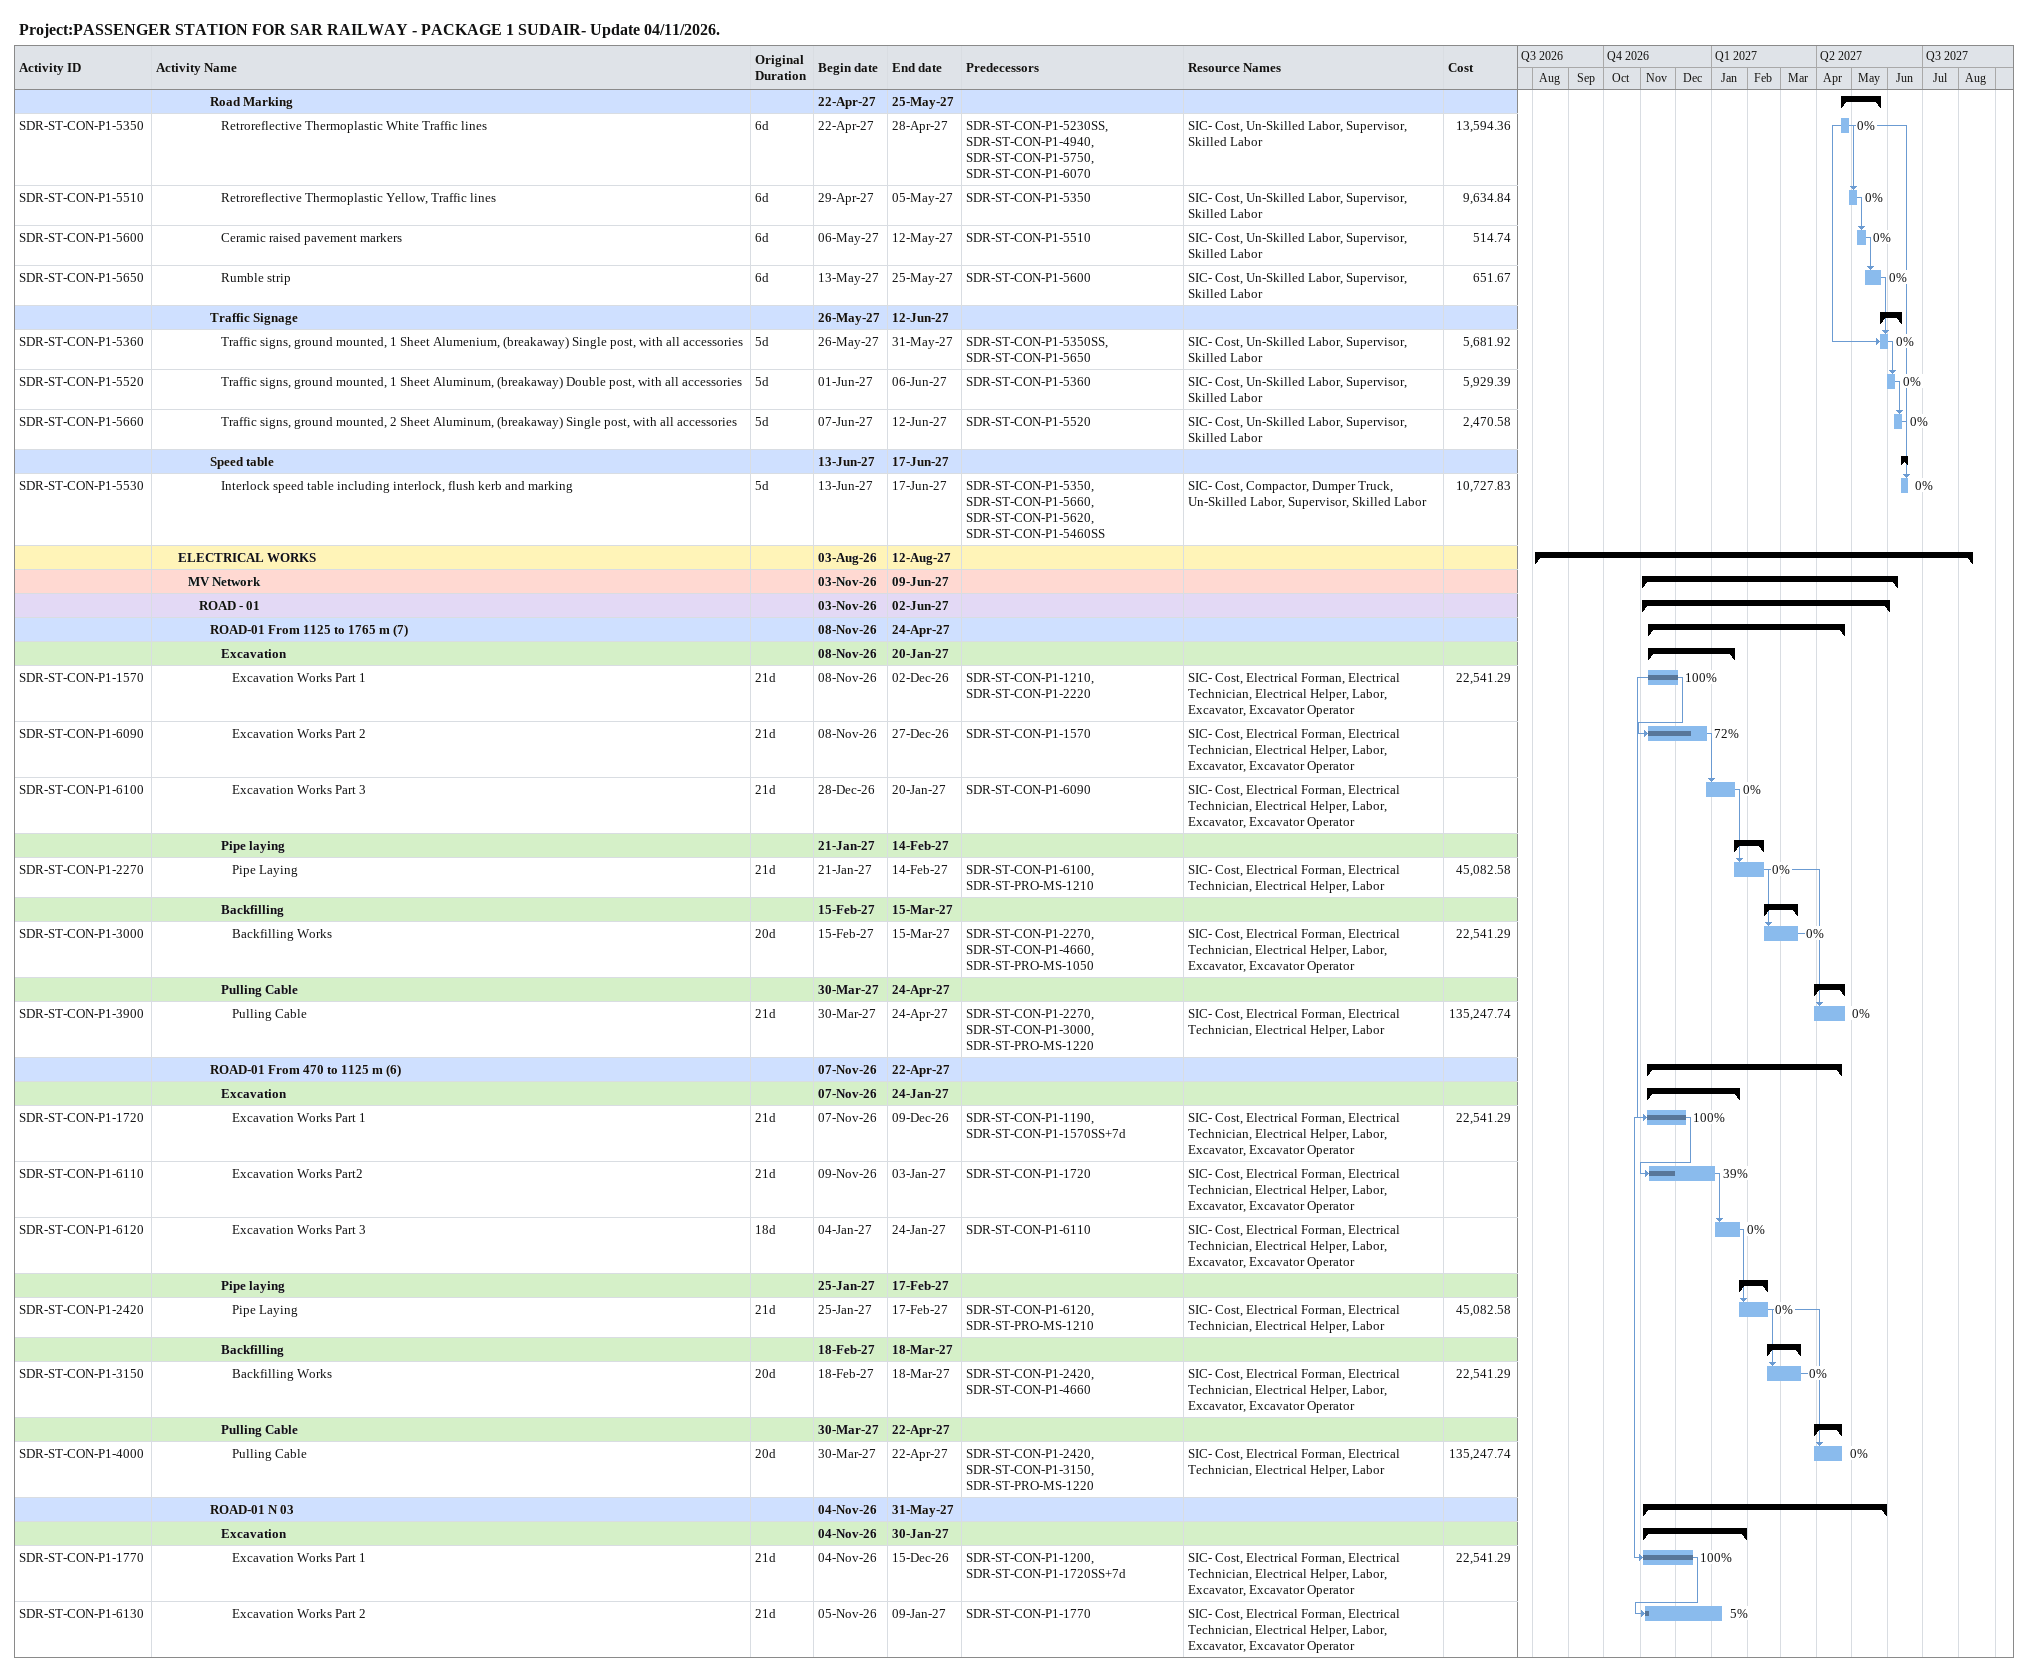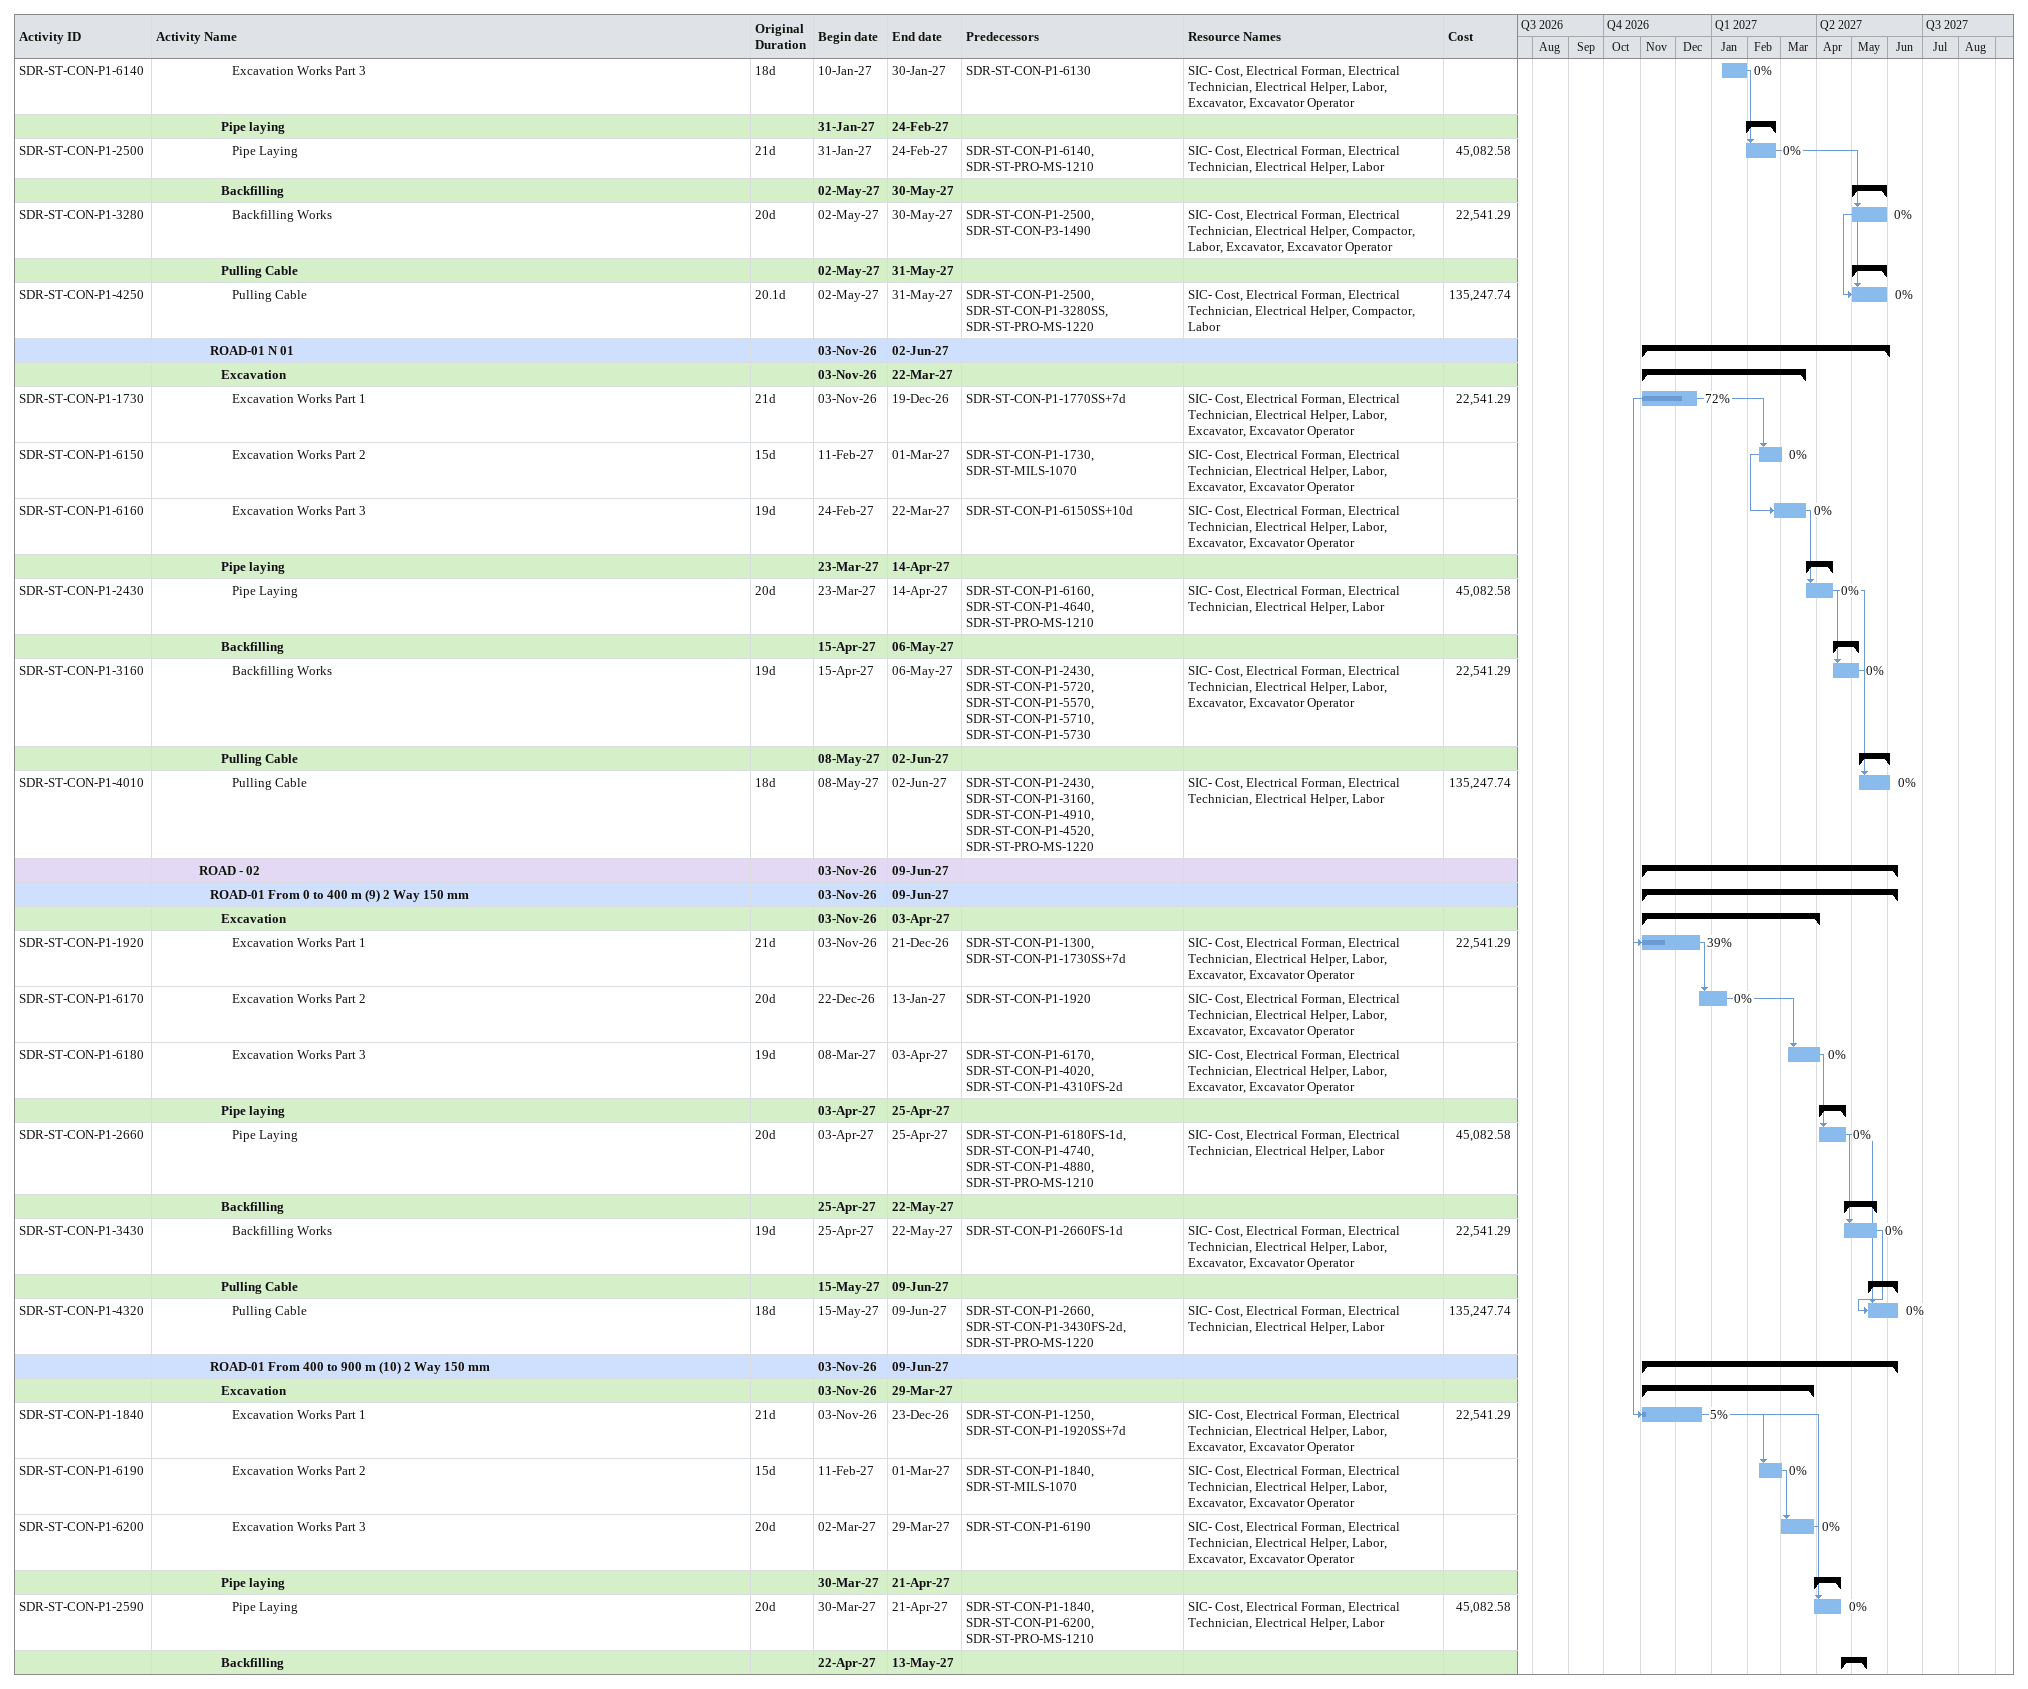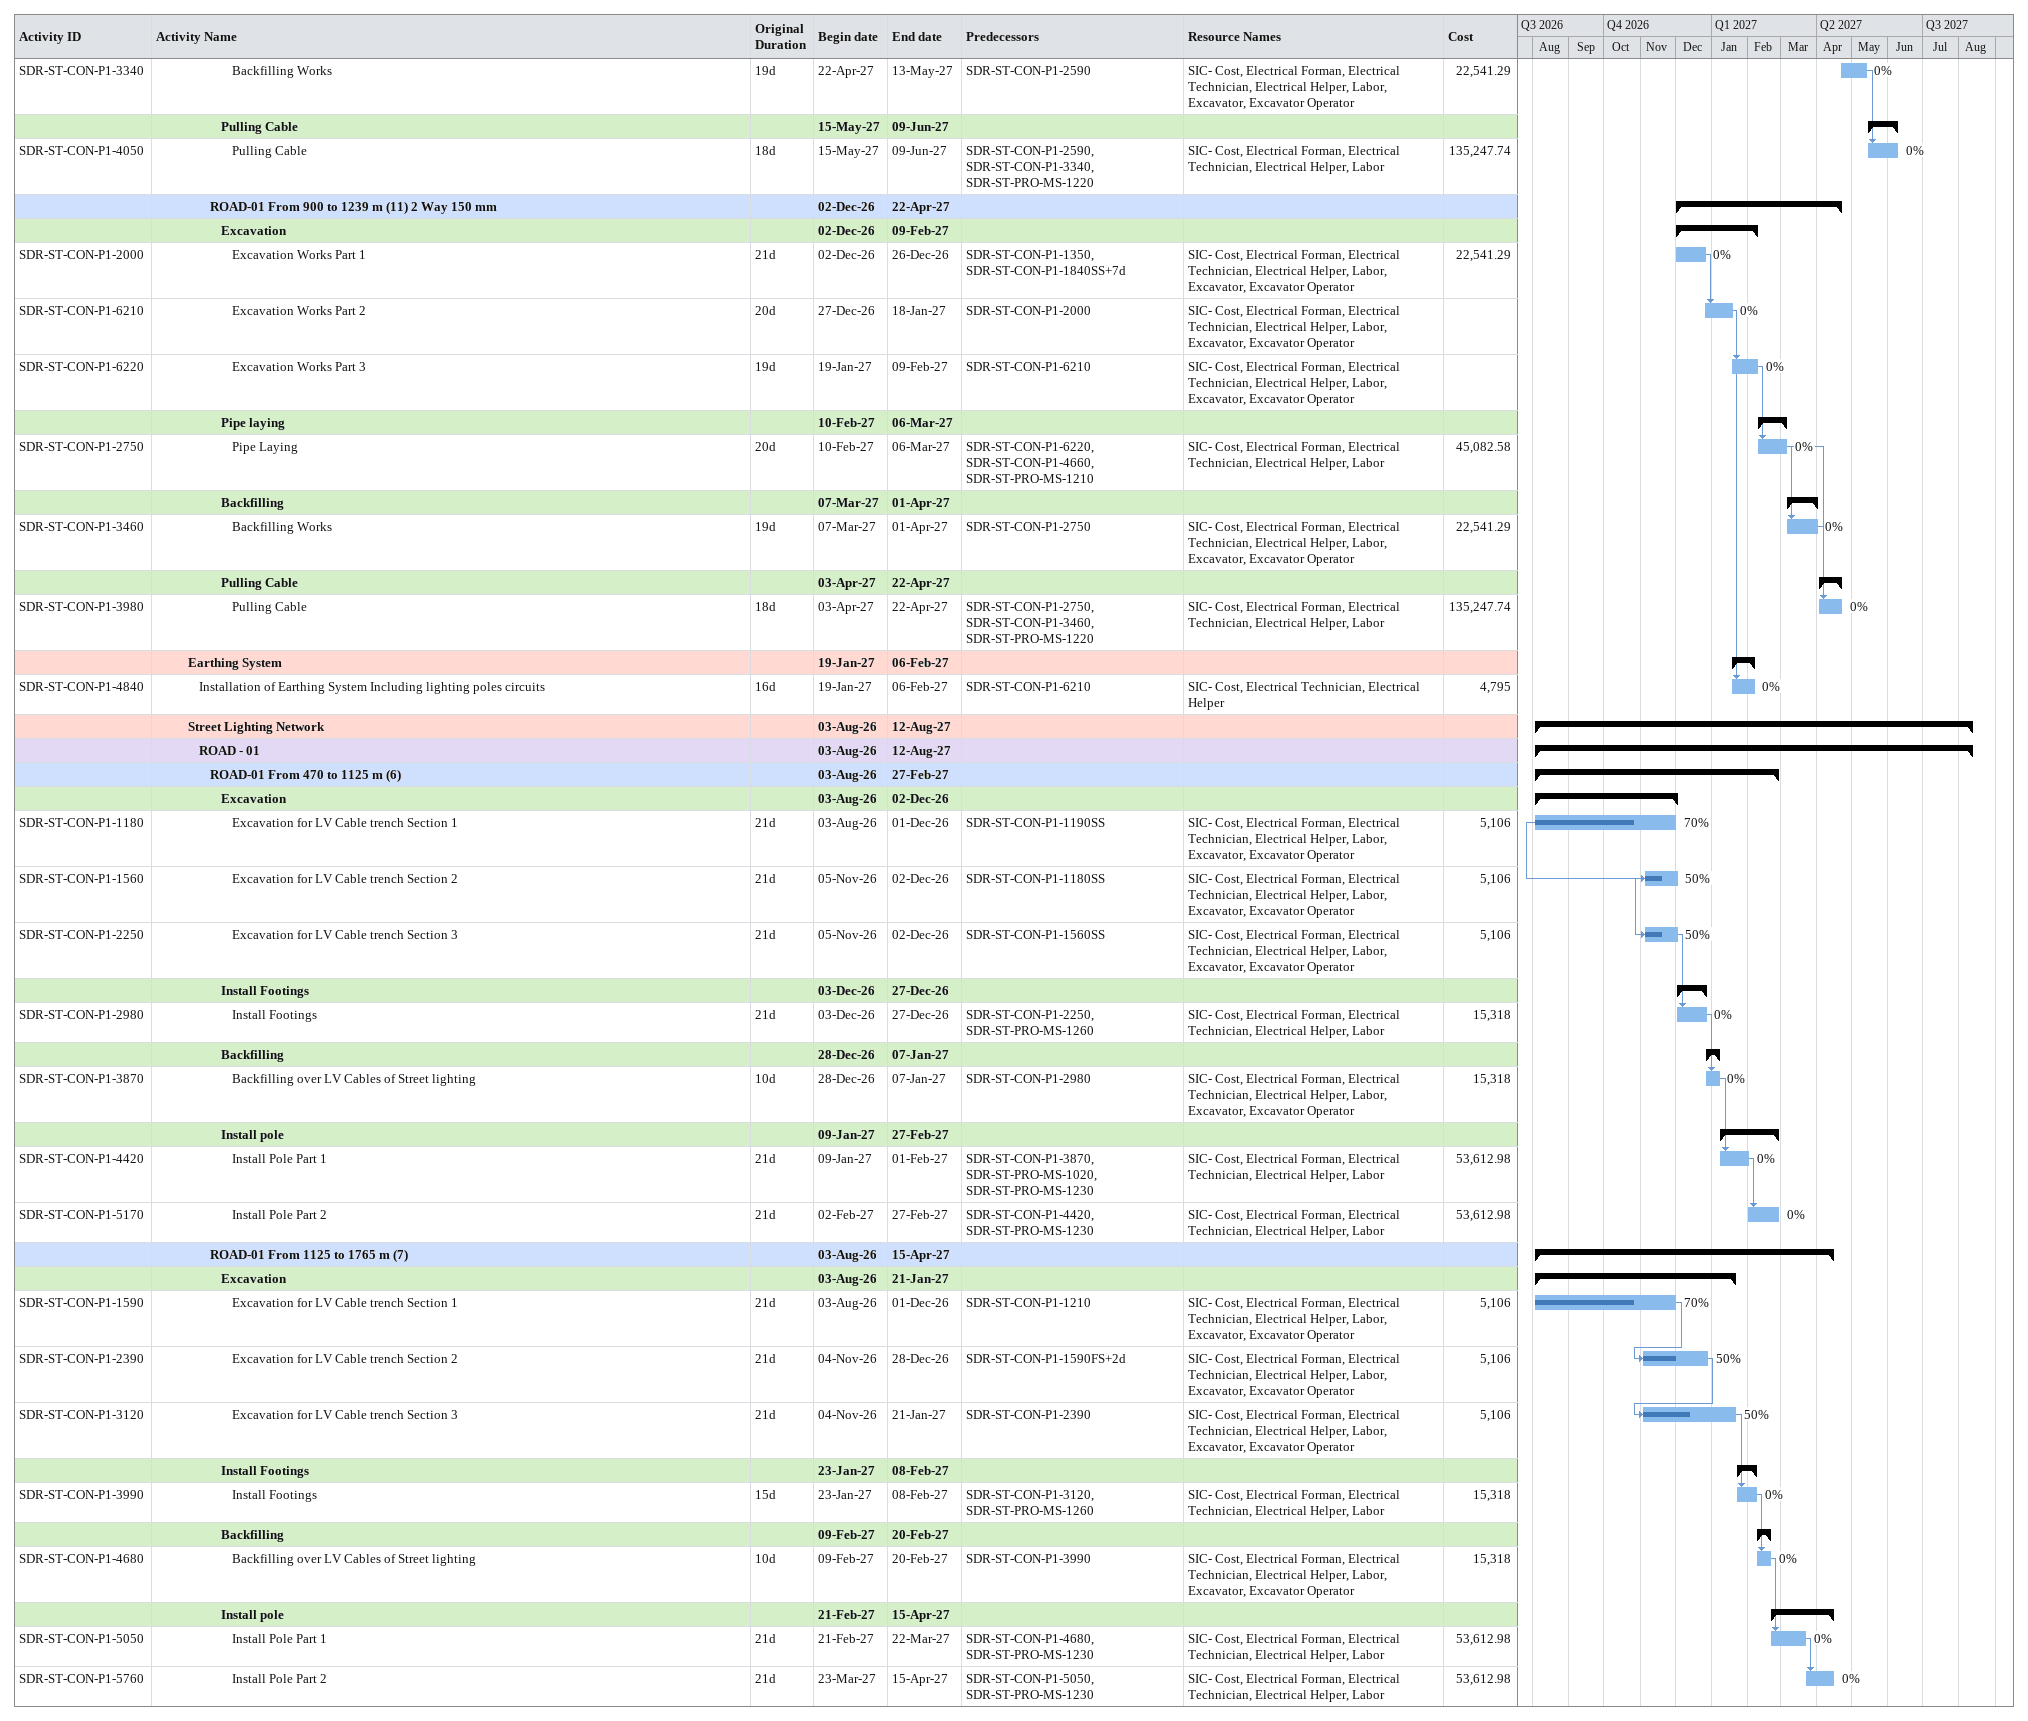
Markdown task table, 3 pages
Project:PASSENGER STATION FOR SAR RAILWAY - PACKAGE 1 SUDAIR- Update 04/11/2026.

| ID | Level | Task | Original duration | Start | Finish | Predecessors | Resources | % complete | Cost |
|---|---|---|---|---|---|---|---|---|---|
|  | 6 | **Road Marking** |  | 2027-04-22 | 2027-05-25 |  |  |  |  |
| SDR-ST-CON-P1-5350 | 7 | Retroreflective Thermoplastic White Traffic lines | 6d | 2027-04-22 | 2027-04-28 | SDR-ST-CON-P1-5230SS, SDR-ST-CON-P1-4940, SDR-ST-CON-P1-5750, SDR-ST-CON-P1-6070 | SIC- Cost, Un-Skilled Labor, Supervisor, Skilled Labor | 0 | 13594.36 |
| SDR-ST-CON-P1-5510 | 7 | Retroreflective Thermoplastic Yellow, Traffic lines | 6d | 2027-04-29 | 2027-05-05 | SDR-ST-CON-P1-5350 | SIC- Cost, Un-Skilled Labor, Supervisor, Skilled Labor | 0 | 9634.84 |
| SDR-ST-CON-P1-5600 | 7 | Ceramic raised pavement markers | 6d | 2027-05-06 | 2027-05-12 | SDR-ST-CON-P1-5510 | SIC- Cost, Un-Skilled Labor, Supervisor, Skilled Labor | 0 | 514.74 |
| SDR-ST-CON-P1-5650 | 7 | Rumble strip | 6d | 2027-05-13 | 2027-05-25 | SDR-ST-CON-P1-5600 | SIC- Cost, Un-Skilled Labor, Supervisor, Skilled Labor | 0 | 651.67 |
|  | 6 | **Traffic Signage** |  | 2027-05-26 | 2027-06-12 |  |  |  |  |
| SDR-ST-CON-P1-5360 | 7 | Traffic signs, ground mounted, 1 Sheet Alumenium, (breakaway) Single post, with all accessories | 5d | 2027-05-26 | 2027-05-31 | SDR-ST-CON-P1-5350SS, SDR-ST-CON-P1-5650 | SIC- Cost, Un-Skilled Labor, Supervisor, Skilled Labor | 0 | 5681.92 |
| SDR-ST-CON-P1-5520 | 7 | Traffic signs, ground mounted, 1 Sheet Aluminum, (breakaway) Double post, with all accessories | 5d | 2027-06-01 | 2027-06-06 | SDR-ST-CON-P1-5360 | SIC- Cost, Un-Skilled Labor, Supervisor, Skilled Labor | 0 | 5929.39 |
| SDR-ST-CON-P1-5660 | 7 | Traffic signs, ground mounted, 2 Sheet Aluminum, (breakaway) Single post, with all accessories | 5d | 2027-06-07 | 2027-06-12 | SDR-ST-CON-P1-5520 | SIC- Cost, Un-Skilled Labor, Supervisor, Skilled Labor | 0 | 2470.58 |
|  | 6 | **Speed table** |  | 2027-06-13 | 2027-06-17 |  |  |  |  |
| SDR-ST-CON-P1-5530 | 7 | Interlock speed table including interlock, flush kerb and marking | 5d | 2027-06-13 | 2027-06-17 | SDR-ST-CON-P1-5350, SDR-ST-CON-P1-5660, SDR-ST-CON-P1-5620, SDR-ST-CON-P1-5460SS | SIC- Cost, Compactor, Dumper Truck, Un-Skilled Labor, Supervisor, Skilled Labor | 0 | 10727.83 |
|  | 3 | **ELECTRICAL WORKS** |  | 2026-08-03 | 2027-08-12 |  |  |  |  |
|  | 4 | **MV Network** |  | 2026-11-03 | 2027-06-09 |  |  |  |  |
|  | 5 | **ROAD - 01** |  | 2026-11-03 | 2027-06-02 |  |  |  |  |
|  | 6 | **ROAD-01 From 1125 to 1765 m (7)** |  | 2026-11-08 | 2027-04-24 |  |  |  |  |
|  | 7 | **Excavation** |  | 2026-11-08 | 2027-01-20 |  |  |  |  |
| SDR-ST-CON-P1-1570 | 8 | Excavation Works Part 1 | 21d | 2026-11-08 | 2026-12-02 | SDR-ST-CON-P1-1210, SDR-ST-CON-P1-2220 | SIC- Cost, Electrical Forman, Electrical Technician, Electrical Helper, Labor, Excavator, Excavator Operator | 100 | 22541.29 |
| SDR-ST-CON-P1-6090 | 8 | Excavation Works Part 2 | 21d | 2026-11-08 | 2026-12-27 | SDR-ST-CON-P1-1570 | SIC- Cost, Electrical Forman, Electrical Technician, Electrical Helper, Labor, Excavator, Excavator Operator | 72 |  |
| SDR-ST-CON-P1-6100 | 8 | Excavation Works Part 3 | 21d | 2026-12-28 | 2027-01-20 | SDR-ST-CON-P1-6090 | SIC- Cost, Electrical Forman, Electrical Technician, Electrical Helper, Labor, Excavator, Excavator Operator | 0 |  |
|  | 7 | **Pipe laying** |  | 2027-01-21 | 2027-02-14 |  |  |  |  |
| SDR-ST-CON-P1-2270 | 8 | Pipe Laying | 21d | 2027-01-21 | 2027-02-14 | SDR-ST-CON-P1-6100, SDR-ST-PRO-MS-1210 | SIC- Cost, Electrical Forman, Electrical Technician, Electrical Helper, Labor | 0 | 45082.58 |
|  | 7 | **Backfilling** |  | 2027-02-15 | 2027-03-15 |  |  |  |  |
| SDR-ST-CON-P1-3000 | 8 | Backfilling Works | 20d | 2027-02-15 | 2027-03-15 | SDR-ST-CON-P1-2270, SDR-ST-CON-P1-4660, SDR-ST-PRO-MS-1050 | SIC- Cost, Electrical Forman, Electrical Technician, Electrical Helper, Labor, Excavator, Excavator Operator | 0 | 22541.29 |
|  | 7 | **Pulling Cable** |  | 2027-03-30 | 2027-04-24 |  |  |  |  |
| SDR-ST-CON-P1-3900 | 8 | Pulling Cable | 21d | 2027-03-30 | 2027-04-24 | SDR-ST-CON-P1-2270, SDR-ST-CON-P1-3000, SDR-ST-PRO-MS-1220 | SIC- Cost, Electrical Forman, Electrical Technician, Electrical Helper, Labor | 0 | 135247.74 |
|  | 6 | **ROAD-01 From 470 to 1125 m (6)** |  | 2026-11-07 | 2027-04-22 |  |  |  |  |
|  | 7 | **Excavation** |  | 2026-11-07 | 2027-01-24 |  |  |  |  |
| SDR-ST-CON-P1-1720 | 8 | Excavation Works Part 1 | 21d | 2026-11-07 | 2026-12-09 | SDR-ST-CON-P1-1190, SDR-ST-CON-P1-1570SS+7d | SIC- Cost, Electrical Forman, Electrical Technician, Electrical Helper, Labor, Excavator, Excavator Operator | 100 | 22541.29 |
| SDR-ST-CON-P1-6110 | 8 | Excavation Works Part2 | 21d | 2026-11-09 | 2027-01-03 | SDR-ST-CON-P1-1720 | SIC- Cost, Electrical Forman, Electrical Technician, Electrical Helper, Labor, Excavator, Excavator Operator | 39 |  |
| SDR-ST-CON-P1-6120 | 8 | Excavation Works Part 3 | 18d | 2027-01-04 | 2027-01-24 | SDR-ST-CON-P1-6110 | SIC- Cost, Electrical Forman, Electrical Technician, Electrical Helper, Labor, Excavator, Excavator Operator | 0 |  |
|  | 7 | **Pipe laying** |  | 2027-01-25 | 2027-02-17 |  |  |  |  |
| SDR-ST-CON-P1-2420 | 8 | Pipe Laying | 21d | 2027-01-25 | 2027-02-17 | SDR-ST-CON-P1-6120, SDR-ST-PRO-MS-1210 | SIC- Cost, Electrical Forman, Electrical Technician, Electrical Helper, Labor | 0 | 45082.58 |
|  | 7 | **Backfilling** |  | 2027-02-18 | 2027-03-18 |  |  |  |  |
| SDR-ST-CON-P1-3150 | 8 | Backfilling Works | 20d | 2027-02-18 | 2027-03-18 | SDR-ST-CON-P1-2420, SDR-ST-CON-P1-4660 | SIC- Cost, Electrical Forman, Electrical Technician, Electrical Helper, Labor, Excavator, Excavator Operator | 0 | 22541.29 |
|  | 7 | **Pulling Cable** |  | 2027-03-30 | 2027-04-22 |  |  |  |  |
| SDR-ST-CON-P1-4000 | 8 | Pulling Cable | 20d | 2027-03-30 | 2027-04-22 | SDR-ST-CON-P1-2420, SDR-ST-CON-P1-3150, SDR-ST-PRO-MS-1220 | SIC- Cost, Electrical Forman, Electrical Technician, Electrical Helper, Labor | 0 | 135247.74 |
|  | 6 | **ROAD-01 N 03** |  | 2026-11-04 | 2027-05-31 |  |  |  |  |
|  | 7 | **Excavation** |  | 2026-11-04 | 2027-01-30 |  |  |  |  |
| SDR-ST-CON-P1-1770 | 8 | Excavation Works Part 1 | 21d | 2026-11-04 | 2026-12-15 | SDR-ST-CON-P1-1200, SDR-ST-CON-P1-1720SS+7d | SIC- Cost, Electrical Forman, Electrical Technician, Electrical Helper, Labor, Excavator, Excavator Operator | 100 | 22541.29 |
| SDR-ST-CON-P1-6130 | 8 | Excavation Works Part 2 | 21d | 2026-11-05 | 2027-01-09 | SDR-ST-CON-P1-1770 | SIC- Cost, Electrical Forman, Electrical Technician, Electrical Helper, Labor, Excavator, Excavator Operator | 5 |  |
| SDR-ST-CON-P1-6140 | 8 | Excavation Works Part 3 | 18d | 2027-01-10 | 2027-01-30 | SDR-ST-CON-P1-6130 | SIC- Cost, Electrical Forman, Electrical Technician, Electrical Helper, Labor, Excavator, Excavator Operator | 0 |  |
|  | 7 | **Pipe laying** |  | 2027-01-31 | 2027-02-24 |  |  |  |  |
| SDR-ST-CON-P1-2500 | 8 | Pipe Laying | 21d | 2027-01-31 | 2027-02-24 | SDR-ST-CON-P1-6140, SDR-ST-PRO-MS-1210 | SIC- Cost, Electrical Forman, Electrical Technician, Electrical Helper, Labor | 0 | 45082.58 |
|  | 7 | **Backfilling** |  | 2027-05-02 | 2027-05-30 |  |  |  |  |
| SDR-ST-CON-P1-3280 | 8 | Backfilling Works | 20d | 2027-05-02 | 2027-05-30 | SDR-ST-CON-P1-2500, SDR-ST-CON-P3-1490 | SIC- Cost, Electrical Forman, Electrical Technician, Electrical Helper, Compactor, Labor, Excavator, Excavator Operator | 0 | 22541.29 |
|  | 7 | **Pulling Cable** |  | 2027-05-02 | 2027-05-31 |  |  |  |  |
| SDR-ST-CON-P1-4250 | 8 | Pulling Cable | 20.1d | 2027-05-02 | 2027-05-31 | SDR-ST-CON-P1-2500, SDR-ST-CON-P1-3280SS, SDR-ST-PRO-MS-1220 | SIC- Cost, Electrical Forman, Electrical Technician, Electrical Helper, Compactor, Labor | 0 | 135247.74 |
|  | 6 | **ROAD-01 N 01** |  | 2026-11-03 | 2027-06-02 |  |  |  |  |
|  | 7 | **Excavation** |  | 2026-11-03 | 2027-03-22 |  |  |  |  |
| SDR-ST-CON-P1-1730 | 8 | Excavation Works Part 1 | 21d | 2026-11-03 | 2026-12-19 | SDR-ST-CON-P1-1770SS+7d | SIC- Cost, Electrical Forman, Electrical Technician, Electrical Helper, Labor, Excavator, Excavator Operator | 72 | 22541.29 |
| SDR-ST-CON-P1-6150 | 8 | Excavation Works Part 2 | 15d | 2027-02-11 | 2027-03-01 | SDR-ST-CON-P1-1730, SDR-ST-MILS-1070 | SIC- Cost, Electrical Forman, Electrical Technician, Electrical Helper, Labor, Excavator, Excavator Operator | 0 |  |
| SDR-ST-CON-P1-6160 | 8 | Excavation Works Part 3 | 19d | 2027-02-24 | 2027-03-22 | SDR-ST-CON-P1-6150SS+10d | SIC- Cost, Electrical Forman, Electrical Technician, Electrical Helper, Labor, Excavator, Excavator Operator | 0 |  |
|  | 7 | **Pipe laying** |  | 2027-03-23 | 2027-04-14 |  |  |  |  |
| SDR-ST-CON-P1-2430 | 8 | Pipe Laying | 20d | 2027-03-23 | 2027-04-14 | SDR-ST-CON-P1-6160, SDR-ST-CON-P1-4640, SDR-ST-PRO-MS-1210 | SIC- Cost, Electrical Forman, Electrical Technician, Electrical Helper, Labor | 0 | 45082.58 |
|  | 7 | **Backfilling** |  | 2027-04-15 | 2027-05-06 |  |  |  |  |
| SDR-ST-CON-P1-3160 | 8 | Backfilling Works | 19d | 2027-04-15 | 2027-05-06 | SDR-ST-CON-P1-2430, SDR-ST-CON-P1-5720, SDR-ST-CON-P1-5570, SDR-ST-CON-P1-5710, SDR-ST-CON-P1-5730 | SIC- Cost, Electrical Forman, Electrical Technician, Electrical Helper, Labor, Excavator, Excavator Operator | 0 | 22541.29 |
|  | 7 | **Pulling Cable** |  | 2027-05-08 | 2027-06-02 |  |  |  |  |
| SDR-ST-CON-P1-4010 | 8 | Pulling Cable | 18d | 2027-05-08 | 2027-06-02 | SDR-ST-CON-P1-2430, SDR-ST-CON-P1-3160, SDR-ST-CON-P1-4910, SDR-ST-CON-P1-4520, SDR-ST-PRO-MS-1220 | SIC- Cost, Electrical Forman, Electrical Technician, Electrical Helper, Labor | 0 | 135247.74 |
|  | 5 | **ROAD - 02** |  | 2026-11-03 | 2027-06-09 |  |  |  |  |
|  | 6 | **ROAD-01 From 0 to 400 m (9) 2 Way 150 mm** |  | 2026-11-03 | 2027-06-09 |  |  |  |  |
|  | 7 | **Excavation** |  | 2026-11-03 | 2027-04-03 |  |  |  |  |
| SDR-ST-CON-P1-1920 | 8 | Excavation Works Part 1 | 21d | 2026-11-03 | 2026-12-21 | SDR-ST-CON-P1-1300, SDR-ST-CON-P1-1730SS+7d | SIC- Cost, Electrical Forman, Electrical Technician, Electrical Helper, Labor, Excavator, Excavator Operator | 39 | 22541.29 |
| SDR-ST-CON-P1-6170 | 8 | Excavation Works Part 2 | 20d | 2026-12-22 | 2027-01-13 | SDR-ST-CON-P1-1920 | SIC- Cost, Electrical Forman, Electrical Technician, Electrical Helper, Labor, Excavator, Excavator Operator | 0 |  |
| SDR-ST-CON-P1-6180 | 8 | Excavation Works Part 3 | 19d | 2027-03-08 | 2027-04-03 | SDR-ST-CON-P1-6170, SDR-ST-CON-P1-4020, SDR-ST-CON-P1-4310FS-2d | SIC- Cost, Electrical Forman, Electrical Technician, Electrical Helper, Labor, Excavator, Excavator Operator | 0 |  |
|  | 7 | **Pipe laying** |  | 2027-04-03 | 2027-04-25 |  |  |  |  |
| SDR-ST-CON-P1-2660 | 8 | Pipe Laying | 20d | 2027-04-03 | 2027-04-25 | SDR-ST-CON-P1-6180FS-1d, SDR-ST-CON-P1-4740, SDR-ST-CON-P1-4880, SDR-ST-PRO-MS-1210 | SIC- Cost, Electrical Forman, Electrical Technician, Electrical Helper, Labor | 0 | 45082.58 |
|  | 7 | **Backfilling** |  | 2027-04-25 | 2027-05-22 |  |  |  |  |
| SDR-ST-CON-P1-3430 | 8 | Backfilling Works | 19d | 2027-04-25 | 2027-05-22 | SDR-ST-CON-P1-2660FS-1d | SIC- Cost, Electrical Forman, Electrical Technician, Electrical Helper, Labor, Excavator, Excavator Operator | 0 | 22541.29 |
|  | 7 | **Pulling Cable** |  | 2027-05-15 | 2027-06-09 |  |  |  |  |
| SDR-ST-CON-P1-4320 | 8 | Pulling Cable | 18d | 2027-05-15 | 2027-06-09 | SDR-ST-CON-P1-2660, SDR-ST-CON-P1-3430FS-2d, SDR-ST-PRO-MS-1220 | SIC- Cost, Electrical Forman, Electrical Technician, Electrical Helper, Labor | 0 | 135247.74 |
|  | 6 | **ROAD-01 From 400 to 900 m (10) 2 Way 150 mm** |  | 2026-11-03 | 2027-06-09 |  |  |  |  |
|  | 7 | **Excavation** |  | 2026-11-03 | 2027-03-29 |  |  |  |  |
| SDR-ST-CON-P1-1840 | 8 | Excavation Works Part 1 | 21d | 2026-11-03 | 2026-12-23 | SDR-ST-CON-P1-1250, SDR-ST-CON-P1-1920SS+7d | SIC- Cost, Electrical Forman, Electrical Technician, Electrical Helper, Labor, Excavator, Excavator Operator | 5 | 22541.29 |
| SDR-ST-CON-P1-6190 | 8 | Excavation Works Part 2 | 15d | 2027-02-11 | 2027-03-01 | SDR-ST-CON-P1-1840, SDR-ST-MILS-1070 | SIC- Cost, Electrical Forman, Electrical Technician, Electrical Helper, Labor, Excavator, Excavator Operator | 0 |  |
| SDR-ST-CON-P1-6200 | 8 | Excavation Works Part 3 | 20d | 2027-03-02 | 2027-03-29 | SDR-ST-CON-P1-6190 | SIC- Cost, Electrical Forman, Electrical Technician, Electrical Helper, Labor, Excavator, Excavator Operator | 0 |  |
|  | 7 | **Pipe laying** |  | 2027-03-30 | 2027-04-21 |  |  |  |  |
| SDR-ST-CON-P1-2590 | 8 | Pipe Laying | 20d | 2027-03-30 | 2027-04-21 | SDR-ST-CON-P1-1840, SDR-ST-CON-P1-6200, SDR-ST-PRO-MS-1210 | SIC- Cost, Electrical Forman, Electrical Technician, Electrical Helper, Labor | 0 | 45082.58 |
|  | 7 | **Backfilling** |  | 2027-04-22 | 2027-05-13 |  |  |  |  |
| SDR-ST-CON-P1-3340 | 8 | Backfilling Works | 19d | 2027-04-22 | 2027-05-13 | SDR-ST-CON-P1-2590 | SIC- Cost, Electrical Forman, Electrical Technician, Electrical Helper, Labor, Excavator, Excavator Operator | 0 | 22541.29 |
|  | 7 | **Pulling Cable** |  | 2027-05-15 | 2027-06-09 |  |  |  |  |
| SDR-ST-CON-P1-4050 | 8 | Pulling Cable | 18d | 2027-05-15 | 2027-06-09 | SDR-ST-CON-P1-2590, SDR-ST-CON-P1-3340, SDR-ST-PRO-MS-1220 | SIC- Cost, Electrical Forman, Electrical Technician, Electrical Helper, Labor | 0 | 135247.74 |
|  | 6 | **ROAD-01 From 900 to 1239 m (11) 2 Way 150 mm** |  | 2026-12-02 | 2027-04-22 |  |  |  |  |
|  | 7 | **Excavation** |  | 2026-12-02 | 2027-02-09 |  |  |  |  |
| SDR-ST-CON-P1-2000 | 8 | Excavation Works Part 1 | 21d | 2026-12-02 | 2026-12-26 | SDR-ST-CON-P1-1350, SDR-ST-CON-P1-1840SS+7d | SIC- Cost, Electrical Forman, Electrical Technician, Electrical Helper, Labor, Excavator, Excavator Operator | 0 | 22541.29 |
| SDR-ST-CON-P1-6210 | 8 | Excavation Works Part 2 | 20d | 2026-12-27 | 2027-01-18 | SDR-ST-CON-P1-2000 | SIC- Cost, Electrical Forman, Electrical Technician, Electrical Helper, Labor, Excavator, Excavator Operator | 0 |  |
| SDR-ST-CON-P1-6220 | 8 | Excavation Works Part 3 | 19d | 2027-01-19 | 2027-02-09 | SDR-ST-CON-P1-6210 | SIC- Cost, Electrical Forman, Electrical Technician, Electrical Helper, Labor, Excavator, Excavator Operator | 0 |  |
|  | 7 | **Pipe laying** |  | 2027-02-10 | 2027-03-06 |  |  |  |  |
| SDR-ST-CON-P1-2750 | 8 | Pipe Laying | 20d | 2027-02-10 | 2027-03-06 | SDR-ST-CON-P1-6220, SDR-ST-CON-P1-4660, SDR-ST-PRO-MS-1210 | SIC- Cost, Electrical Forman, Electrical Technician, Electrical Helper, Labor | 0 | 45082.58 |
|  | 7 | **Backfilling** |  | 2027-03-07 | 2027-04-01 |  |  |  |  |
| SDR-ST-CON-P1-3460 | 8 | Backfilling Works | 19d | 2027-03-07 | 2027-04-01 | SDR-ST-CON-P1-2750 | SIC- Cost, Electrical Forman, Electrical Technician, Electrical Helper, Labor, Excavator, Excavator Operator | 0 | 22541.29 |
|  | 7 | **Pulling Cable** |  | 2027-04-03 | 2027-04-22 |  |  |  |  |
| SDR-ST-CON-P1-3980 | 8 | Pulling Cable | 18d | 2027-04-03 | 2027-04-22 | SDR-ST-CON-P1-2750, SDR-ST-CON-P1-3460, SDR-ST-PRO-MS-1220 | SIC- Cost, Electrical Forman, Electrical Technician, Electrical Helper, Labor | 0 | 135247.74 |
|  | 4 | **Earthing System** |  | 2027-01-19 | 2027-02-06 |  |  |  |  |
| SDR-ST-CON-P1-4840 | 5 | Installation of Earthing System Including lighting poles circuits | 16d | 2027-01-19 | 2027-02-06 | SDR-ST-CON-P1-6210 | SIC- Cost, Electrical Technician, Electrical Helper | 0 | 4795 |
|  | 4 | **Street Lighting Network** |  | 2026-08-03 | 2027-08-12 |  |  |  |  |
|  | 5 | **ROAD - 01** |  | 2026-08-03 | 2027-08-12 |  |  |  |  |
|  | 6 | **ROAD-01 From 470 to 1125 m (6)** |  | 2026-08-03 | 2027-02-27 |  |  |  |  |
|  | 7 | **Excavation** |  | 2026-08-03 | 2026-12-02 |  |  |  |  |
| SDR-ST-CON-P1-1180 | 8 | Excavation for LV Cable trench Section 1 | 21d | 2026-08-03 | 2026-12-01 | SDR-ST-CON-P1-1190SS | SIC- Cost, Electrical Forman, Electrical Technician, Electrical Helper, Labor, Excavator, Excavator Operator | 70 | 5106 |
| SDR-ST-CON-P1-1560 | 8 | Excavation for LV Cable trench Section 2 | 21d | 2026-11-05 | 2026-12-02 | SDR-ST-CON-P1-1180SS | SIC- Cost, Electrical Forman, Electrical Technician, Electrical Helper, Labor, Excavator, Excavator Operator | 50 | 5106 |
| SDR-ST-CON-P1-2250 | 8 | Excavation for LV Cable trench Section 3 | 21d | 2026-11-05 | 2026-12-02 | SDR-ST-CON-P1-1560SS | SIC- Cost, Electrical Forman, Electrical Technician, Electrical Helper, Labor, Excavator, Excavator Operator | 50 | 5106 |
|  | 7 | **Install Footings** |  | 2026-12-03 | 2026-12-27 |  |  |  |  |
| SDR-ST-CON-P1-2980 | 8 | Install Footings | 21d | 2026-12-03 | 2026-12-27 | SDR-ST-CON-P1-2250, SDR-ST-PRO-MS-1260 | SIC- Cost, Electrical Forman, Electrical Technician, Electrical Helper, Labor | 0 | 15318 |
|  | 7 | **Backfilling** |  | 2026-12-28 | 2027-01-07 |  |  |  |  |
| SDR-ST-CON-P1-3870 | 8 | Backfilling over LV Cables of Street lighting | 10d | 2026-12-28 | 2027-01-07 | SDR-ST-CON-P1-2980 | SIC- Cost, Electrical Forman, Electrical Technician, Electrical Helper, Labor, Excavator, Excavator Operator | 0 | 15318 |
|  | 7 | **Install pole** |  | 2027-01-09 | 2027-02-27 |  |  |  |  |
| SDR-ST-CON-P1-4420 | 8 | Install Pole Part 1 | 21d | 2027-01-09 | 2027-02-01 | SDR-ST-CON-P1-3870, SDR-ST-PRO-MS-1020, SDR-ST-PRO-MS-1230 | SIC- Cost, Electrical Forman, Electrical Technician, Electrical Helper, Labor | 0 | 53612.98 |
| SDR-ST-CON-P1-5170 | 8 | Install Pole Part 2 | 21d | 2027-02-02 | 2027-02-27 | SDR-ST-CON-P1-4420, SDR-ST-PRO-MS-1230 | SIC- Cost, Electrical Forman, Electrical Technician, Electrical Helper, Labor | 0 | 53612.98 |
|  | 6 | **ROAD-01 From 1125 to 1765 m (7)** |  | 2026-08-03 | 2027-04-15 |  |  |  |  |
|  | 7 | **Excavation** |  | 2026-08-03 | 2027-01-21 |  |  |  |  |
| SDR-ST-CON-P1-1590 | 8 | Excavation for LV Cable trench Section 1 | 21d | 2026-08-03 | 2026-12-01 | SDR-ST-CON-P1-1210 | SIC- Cost, Electrical Forman, Electrical Technician, Electrical Helper, Labor, Excavator, Excavator Operator | 70 | 5106 |
| SDR-ST-CON-P1-2390 | 8 | Excavation for LV Cable trench Section 2 | 21d | 2026-11-04 | 2026-12-28 | SDR-ST-CON-P1-1590FS+2d | SIC- Cost, Electrical Forman, Electrical Technician, Electrical Helper, Labor, Excavator, Excavator Operator | 50 | 5106 |
| SDR-ST-CON-P1-3120 | 8 | Excavation for LV Cable trench Section 3 | 21d | 2026-11-04 | 2027-01-21 | SDR-ST-CON-P1-2390 | SIC- Cost, Electrical Forman, Electrical Technician, Electrical Helper, Labor, Excavator, Excavator Operator | 50 | 5106 |
|  | 7 | **Install Footings** |  | 2027-01-23 | 2027-02-08 |  |  |  |  |
| SDR-ST-CON-P1-3990 | 8 | Install Footings | 15d | 2027-01-23 | 2027-02-08 | SDR-ST-CON-P1-3120, SDR-ST-PRO-MS-1260 | SIC- Cost, Electrical Forman, Electrical Technician, Electrical Helper, Labor | 0 | 15318 |
|  | 7 | **Backfilling** |  | 2027-02-09 | 2027-02-20 |  |  |  |  |
| SDR-ST-CON-P1-4680 | 8 | Backfilling over LV Cables of Street lighting | 10d | 2027-02-09 | 2027-02-20 | SDR-ST-CON-P1-3990 | SIC- Cost, Electrical Forman, Electrical Technician, Electrical Helper, Labor, Excavator, Excavator Operator | 0 | 15318 |
|  | 7 | **Install pole** |  | 2027-02-21 | 2027-04-15 |  |  |  |  |
| SDR-ST-CON-P1-5050 | 8 | Install Pole Part 1 | 21d | 2027-02-21 | 2027-03-22 | SDR-ST-CON-P1-4680, SDR-ST-PRO-MS-1230 | SIC- Cost, Electrical Forman, Electrical Technician, Electrical Helper, Labor | 0 | 53612.98 |
| SDR-ST-CON-P1-5760 | 8 | Install Pole Part 2 | 21d | 2027-03-23 | 2027-04-15 | SDR-ST-CON-P1-5050, SDR-ST-PRO-MS-1230 | SIC- Cost, Electrical Forman, Electrical Technician, Electrical Helper, Labor | 0 | 53612.98 |
